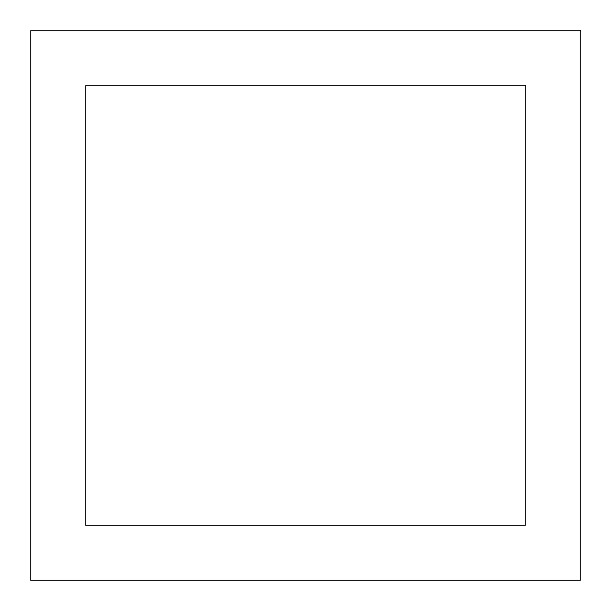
<?xml version="1.0" encoding="UTF-8"?>
<svg xmlns="http://www.w3.org/2000/svg" width="611" height="611" viewBox="0 0 611 611"><rect width="100%" height="100%" fill="white"/><g stroke="black" fill="none" stroke-linecap="round" stroke-linejoin="round"><path stroke-width="0.92" d="M580.45 30.55L30.55 30.55L30.55 580.45L580.45 580.45L580.45 30.55M525.46 85.54L85.54 85.54L85.54 525.46L525.46 525.46L525.46 85.54"/></g></svg>
